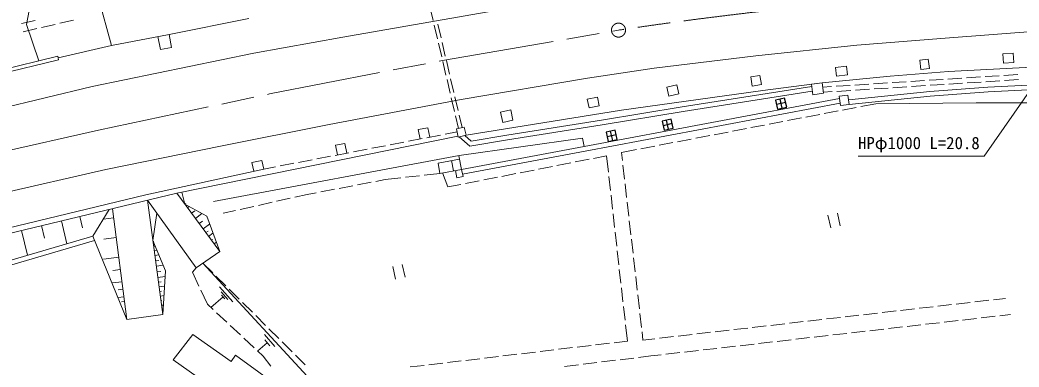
# Model space of a CAD drawing. Units: millimetres, scale not verified. Extents: x 40000 to 680000, y 20000 to 380000.
# Drawn here: x 294214 to 401249, y 272882 to 310089 of the extents above; entities that cross this region are included whole.
import ezdxf
from ezdxf.enums import TextEntityAlignment as Align

# ---------------------------------------------------------------- set-up
doc = ezdxf.new("R2010")
doc.units = ezdxf.units.MM
doc.header["$LTSCALE"] = 1000
doc.linetypes.add('CHAIN', pattern=[18.5, 12, -1.5, 3.5, -1.5])
for name, color, linetype, lineweight in [('M-BMK', 2, 'CHAIN', 13), ('M-BMK-ROW', 30, 'Continuous', 25), ('M-STR-HTXT', 7, 'Continuous', 13), ('M-WORK', 1, 'Continuous', 13)]:
    doc.layers.add(name, color=color, linetype=linetype, lineweight=lineweight)
doc.styles.add('ＭＳ ゴシック', font='')
doc.styles.get('ＭＳ ゴシック').set_extended_font_data('MS Gothic')

msp = doc.modelspace()

# ---------------------------------------------------------------- linework, layer by layer
at = {"layer": 'M-BMK'}
for p, q in [((339495, 305761), (358339, 309001)), ((320958, 302156), (339495, 305761)), ((302619, 298282), (320958, 302156)), ((291555, 295766), (302619, 298282))]:
    msp.add_line(p, q, dxfattribs=at)
msp.add_circle((358339, 309001), 750, dxfattribs=at)
msp.add_arc((424608, -136093), 450000, 91.32774, 98.46853, dxfattribs=at)
at = {"layer": 'M-BMK-ROW'}
for p, q in [((376137, 301721), (375162, 301500)), ((375162, 301500), (375383, 300525)), ((376248, 301234), (375273, 301012)), ((375871, 300635), (375650, 301611)), ((376358, 300746), (376137, 301721)), ((375383, 300525), (376358, 300746)), ((363975, 299461), (362999, 299240)), ((362999, 299240), (363221, 298265)), ((364085, 298973), (363110, 298752)), ((363708, 298375), (363487, 299350)), ((364196, 298486), (363975, 299461)), ((357981, 298265), (357006, 298044)), ((357006, 298044), (357227, 297069)), ((358092, 297778), (357116, 297556)), ((357715, 297179), (357493, 298155)), ((358202, 297290), (357981, 298265)), ((363221, 298265), (364196, 298486)), ((357227, 297069), (358202, 297290))]:
    msp.add_line(p, q, dxfattribs=at)
at = {"layer": 'M-STR-HTXT'}
msp.add_lwpolyline([(404999, 306246), (397500, 295500), (384000, 295500)], dxfattribs=at)
at = {"layer": 'M-WORK'}
for p, q in [((294928, 309587), (296459, 318199)), ((301570, 316330), (304001, 307336)), ((338474, 310020), (338130, 311480)), ((328799, 308229), (347241, 311470)), ((295831, 310043), (294370, 309706)), ((296237, 305699), (294928, 309587)), ((297982, 309616), (296521, 309279)), ((299931, 310066), (298470, 309729)), ((310195, 308532), (318736, 310260)), ((338934, 308074), (338589, 309534)), ((339323, 308166), (338979, 309626)), ((296034, 309167), (294572, 308829)), ((304001, 307336), (310195, 308532)), ((309257, 306918), (308991, 308300)), ((310195, 308532), (310461, 307151)), ((393332, 308128), (406435, 309134)), ((298306, 306026), (304001, 307336)), ((319271, 306518), (328799, 308229)), ((339393, 306127), (339048, 307587)), ((339782, 306219), (339438, 307679)), ((373056, 306232), (383887, 307378)), ((383887, 307378), (393332, 308128)), ((278334, 301319), (298269, 306197)), ((298269, 306197), (298306, 306026)), ((301960, 302959), (319271, 306518)), ((310461, 307151), (309257, 306918)), ((362156, 304907), (373056, 306232)), ((400612, 306537), (399508, 306459)), ((399508, 306459), (399579, 305454)), ((400683, 305532), (400612, 306537)), ((263978, 297401), (298351, 305830)), ((298351, 305830), (298306, 306026)), ((339852, 304181), (339507, 305641)), ((340241, 304272), (339897, 305732)), ((382755, 305146), (381578, 305003)), ((382868, 304214), (382755, 305146)), ((391528, 305889), (390605, 305785)), ((390605, 305785), (390720, 304768)), ((391643, 304872), (391528, 305889)), ((399579, 305454), (400683, 305532)), ((355017, 303861), (362156, 304907)), ((373485, 304148), (372501, 303989)), ((372501, 303989), (372661, 302995)), ((373645, 303153), (373485, 304148)), ((380153, 303346), (387437, 304070)), ((381578, 305003), (381691, 304072)), ((381691, 304072), (382868, 304214)), ((387437, 304070), (393700, 304562)), ((390720, 304768), (391643, 304872)), ((393700, 304562), (402624, 305039)), ((395630, 303886), (397127, 303982)), ((397626, 304015), (399123, 304111)), ((399621, 304144), (401118, 304240)), ((278902, 297436), (301960, 302959)), ((340311, 302234), (339966, 303694)), ((340700, 302326), (340356, 303786)), ((341491, 301552), (355017, 303861)), ((364590, 303127), (363502, 302880)), ((364806, 302178), (364590, 303127)), ((365172, 300768), (379037, 302960)), ((372661, 302995), (373645, 303153)), ((373801, 302524), (380153, 303346)), ((379006, 303198), (380153, 303346)), ((379151, 302078), (379006, 303198)), ((380153, 303346), (380297, 302227)), ((380212, 302890), (381160, 302951)), ((381659, 302983), (383156, 303080)), ((383655, 303112), (385152, 303209)), ((385651, 303241), (387147, 303338)), ((387646, 303370), (389143, 303467)), ((387725, 302824), (389222, 302921)), ((389642, 303499), (391139, 303596)), ((389721, 302953), (391218, 303049)), ((391638, 303628), (393135, 303724)), ((391717, 303082), (393213, 303178)), ((393634, 303757), (395131, 303853)), ((393712, 303211), (395209, 303307)), ((395708, 303340), (397205, 303436)), ((397704, 303469), (399201, 303565)), ((397914, 302886), (402936, 303130)), ((399700, 303597), (401197, 303694)), ((358651, 300426), (373801, 302524)), ((363502, 302880), (363718, 301931)), ((363718, 301931), (364806, 302178)), ((365252, 300274), (379101, 302463)), ((380297, 302227), (379151, 302078)), ((380282, 302343), (381238, 302405)), ((381737, 302437), (383234, 302534)), ((382921, 302033), (381996, 301904)), ((381996, 301904), (382134, 300908)), ((383060, 301037), (382921, 302033)), ((383009, 301535), (391703, 302426)), ((383060, 301037), (391747, 301928)), ((383733, 302566), (385230, 302663)), ((385729, 302695), (387226, 302792)), ((391703, 302426), (397914, 302886)), ((391747, 301928), (397944, 302387)), ((397944, 302387), (402952, 302631)), ((327347, 298872), (341491, 301552)), ((340770, 300287), (340425, 301747)), ((341159, 300379), (340815, 301839)), ((354660, 296517), (382030, 301655)), ((354752, 296026), (382099, 301159)), ((356086, 301823), (354988, 301598)), ((354988, 301598), (355179, 300662)), ((355179, 300662), (356278, 300886)), ((356278, 300886), (356086, 301823)), ((382134, 300908), (383060, 301037)), ((385900, 301110), (384310, 300805)), ((396661, 301202), (385900, 301110)), ((406036, 301201), (396661, 301202)), ((341200, 298463), (340885, 299801)), ((341589, 298554), (341274, 299893)), ((342008, 297726), (358651, 300426)), ((346798, 300452), (345701, 300220)), ((345701, 300220), (345937, 299108)), ((347034, 299341), (346798, 300452)), ((356507, 299333), (365172, 300768)), ((356587, 298840), (365252, 300274)), ((379891, 299958), (378418, 299675)), ((381855, 300335), (380382, 300052)), ((383819, 300711), (382346, 300429)), ((315702, 296558), (327347, 298872)), ((345937, 299108), (347034, 299341)), ((346376, 297724), (356507, 299333)), ((346457, 297230), (356587, 298840)), ((373998, 298828), (372525, 298545)), ((375962, 299204), (374489, 298922)), ((377927, 299581), (376454, 299299)), ((311018, 291509), (341140, 297648)), ((337917, 298539), (336884, 298340)), ((336884, 298340), (337079, 297321)), ((337809, 297461), (339282, 297744)), ((338113, 297520), (337917, 298539)), ((339773, 297838), (341041, 298082)), ((341810, 298601), (340967, 298410)), ((340967, 298410), (341165, 297534)), ((341165, 297534), (342008, 297726)), ((342008, 297726), (341810, 298601)), ((341870, 297694), (342563, 297089)), ((342563, 297089), (346376, 297724)), ((368106, 297697), (366633, 297415)), ((370070, 298074), (368597, 297792)), ((372034, 298451), (370561, 298168)), ((303407, 294041), (315702, 296558)), ((329021, 296862), (328019, 296669)), ((328019, 296669), (328221, 295620)), ((329223, 295812), (329021, 296862)), ((331916, 296330), (333389, 296612)), ((333880, 296707), (335353, 296990)), ((335844, 297084), (337318, 297367)), ((341267, 297557), (342412, 296556)), ((341272, 295546), (354474, 297410)), ((341503, 294060), (354660, 296517)), ((342412, 296556), (346457, 297230)), ((354474, 297410), (354660, 296517)), ((362213, 296567), (360740, 296285)), ((364177, 296944), (362704, 296661)), ((366141, 297321), (364668, 297038)), ((314947, 290611), (341272, 295546)), ((326024, 295198), (327497, 295481)), ((327988, 295575), (329461, 295858)), ((329952, 295952), (331425, 296235)), ((341503, 294060), (341237, 295540)), ((341618, 293573), (354752, 296026)), ((355669, 295248), (357065, 295522)), ((357065, 295522), (357259, 293790)), ((360249, 296190), (358659, 295885)), ((358659, 295885), (358758, 295019)), ((320134, 295033), (319049, 294796)), ((319049, 294796), (319251, 293869)), ((320336, 294106), (320134, 295033)), ((320336, 294106), (321605, 294349)), ((322096, 294443), (323569, 294726)), ((324060, 294821), (325533, 295104)), ((341305, 295161), (339007, 294746)), ((339007, 294746), (339206, 293646)), ((340663, 293909), (340463, 295009)), ((349781, 294093), (351253, 294382)), ((351744, 294478), (353216, 294767)), ((353707, 294863), (355179, 295152)), ((358815, 294522), (358985, 293032)), ((291517, 291328), (303407, 294041)), ((307706, 291349), (320336, 294106)), ((337011, 293396), (335521, 293227)), ((339206, 293646), (337508, 293453)), ((339206, 293646), (341503, 294060)), ((339485, 293696), (340045, 292184)), ((340858, 293944), (341032, 293169)), ((341032, 293169), (341679, 293316)), ((341679, 293316), (341503, 294060)), ((345856, 293323), (347328, 293612)), ((347819, 293708), (349291, 293997)), ((357314, 293293), (357481, 291802)), ((329887, 292320), (328413, 292039)), ((331851, 292695), (330378, 292414)), ((333326, 292977), (332343, 292789)), ((335024, 293170), (333326, 292977)), ((340045, 292184), (341440, 292457)), ((341931, 292554), (343403, 292842)), ((343894, 292938), (345366, 293227)), ((359042, 292535), (359212, 291045)), ((277605, 283518), (311018, 291509)), ((288676, 286759), (307706, 291349)), ((315611, 285277), (311018, 291509)), ((311567, 291621), (311866, 290358)), ((324974, 291382), (323654, 291087)), ((325958, 291570), (324974, 291382)), ((327922, 291945), (326449, 291664)), ((357537, 291305), (357704, 289815)), ((309532, 278508), (307866, 290755)), ((307866, 290755), (313095, 283522)), ((311866, 290358), (314226, 289051)), ((311872, 290350), (311966, 290420)), ((312169, 289948), (312357, 290087)), ((319263, 290104), (317799, 289776)), ((321215, 290541), (319751, 290213)), ((323166, 290978), (321703, 290650)), ((359269, 290548), (359440, 289058)), ((300612, 289020), (300906, 287793)), ((302002, 286901), (303779, 289778)), ((305668, 277960), (304116, 289858)), ((308453, 286440), (308859, 289382)), ((312585, 289383), (312938, 289643)), ((313001, 288818), (313708, 289338)), ((314226, 289051), (315611, 285277)), ((317311, 289667), (315992, 289372)), ((357759, 289318), (357926, 287827)), ((380767, 289157), (381077, 287792)), ((382101, 288024), (381791, 289389)), ((296516, 288041), (296835, 286709)), ((298648, 288551), (299235, 286095)), ((304246, 288867), (303173, 288727)), ((313416, 288255), (313768, 288514)), ((313831, 287692), (314535, 288210)), ((359497, 288561), (359667, 287071)), ((289626, 283294), (302002, 286901)), ((294384, 287531), (295021, 284866)), ((302002, 286901), (305668, 277960)), ((314128, 287289), (314362, 287462)), ((314424, 286887), (314893, 287232)), ((357982, 287330), (358149, 285839)), ((289766, 282813), (302192, 286436)), ((304521, 286757), (303202, 286585)), ((309794, 283183), (308453, 286440)), ((308468, 286329), (308547, 286340)), ((308536, 285834), (308694, 285855)), ((314721, 286484), (314838, 286571)), ((315018, 286082), (315252, 286254)), ((359724, 286574), (359894, 285083)), ((308603, 285338), (308812, 285366)), ((308671, 284843), (309087, 284899)), ((313095, 283522), (315611, 285277)), ((358204, 285343), (358371, 283852)), ((304796, 284648), (303162, 284435)), ((308748, 284271), (309106, 284319)), ((308826, 283698), (309541, 283796)), ((314858, 282980), (313811, 284021)), ((313811, 284021), (328077, 268570)), ((334150, 283652), (334460, 282286)), ((335484, 282519), (335174, 283884)), ((359951, 284587), (360122, 283096)), ((304966, 283341), (304149, 283234)), ((308910, 283085), (309293, 283137)), ((308993, 282472), (309760, 282576)), ((309532, 278508), (309794, 283183)), ((313095, 283522), (312690, 283042)), ((312690, 283042), (313390, 281557)), ((316275, 281569), (315212, 282627)), ((358427, 283355), (358593, 281864)), ((360179, 282600), (360349, 281109)), ((305137, 282033), (304124, 281901)), ((309061, 281976), (309348, 282016)), ((309128, 281481), (309703, 281559)), ((305242, 281223), (304736, 281157)), ((309195, 280986), (309387, 281012)), ((309263, 280490), (309646, 280542)), ((313603, 281105), (314304, 279620)), ((315599, 281492), (317001, 279863)), ((315786, 280945), (316487, 280130)), ((315799, 280601), (316149, 280194)), ((317693, 280158), (316630, 281217)), ((358649, 281367), (358816, 279877)), ((360406, 280613), (360576, 279122)), ((305348, 280413), (304721, 280331)), ((305413, 279911), (305100, 279870)), ((309330, 279995), (309426, 280008)), ((309398, 279499), (309589, 279525)), ((314304, 279620), (314917, 279048)), ((315974, 280397), (314671, 279275)), ((319110, 278748), (318047, 279806)), ((358871, 279380), (359038, 277889)), ((392542, 279410), (394032, 279581)), ((394529, 279638), (396019, 279810)), ((396516, 279867), (398006, 280039)), ((398503, 280096), (399786, 280244)), ((305668, 277960), (309532, 278508)), ((315282, 278707), (316379, 277684)), ((320528, 277337), (319465, 278395)), ((360633, 278626), (360804, 277135)), ((382608, 278265), (384098, 278437)), ((384595, 278494), (386085, 278666)), ((386582, 278723), (388072, 278895)), ((388568, 278952), (390059, 279123)), ((390555, 279181), (392045, 279352)), ((397197, 278147), (398687, 278319)), ((399184, 278376), (400322, 278507)), ((316744, 277342), (317841, 276319)), ((359094, 277392), (359288, 275660)), ((372674, 277121), (374164, 277293)), ((374660, 277350), (376151, 277522)), ((376647, 277579), (378137, 277750)), ((378634, 277808), (380124, 277979)), ((380621, 278036), (382111, 278208)), ((389250, 277232), (390740, 277403)), ((391237, 277461), (392727, 277632)), ((393223, 277689), (394714, 277861)), ((395210, 277918), (396700, 278090)), ((310626, 273668), (312742, 276382)), ((312742, 276382), (316837, 273474)), ((320415, 276354), (321524, 275067)), ((321946, 275926), (320882, 276984)), ((360860, 276639), (360960, 275772)), ((364726, 276206), (366216, 276377)), ((366713, 276435), (368203, 276606)), ((368700, 276663), (370190, 276835)), ((370687, 276892), (372177, 277064)), ((379315, 276087), (380806, 276259)), ((381302, 276316), (382792, 276488)), ((383289, 276545), (384779, 276716)), ((385276, 276774), (386766, 276945)), ((387263, 277003), (388753, 277174)), ((318207, 275978), (319303, 274955)), ((320712, 275489), (319682, 274602)), ((320434, 275811), (320989, 275167)), ((323363, 274515), (322300, 275573)), ((355395, 275196), (353905, 275018)), ((357381, 275433), (355891, 275255)), ((359288, 275660), (357877, 275492)), ((360960, 275772), (362242, 275920)), ((362739, 275977), (364229, 276148)), ((369381, 274942), (370871, 275114)), ((371368, 275171), (372858, 275343)), ((373355, 275400), (374845, 275572)), ((375342, 275629), (376832, 275801)), ((377329, 275858), (378819, 276030)), ((316837, 273474), (317303, 274151)), ((317303, 274151), (323258, 269831)), ((319669, 274614), (320282, 274042)), ((320282, 274042), (321103, 272982)), ((324781, 273104), (323718, 274162)), ((345465, 274011), (343976, 273833)), ((347451, 274248), (345962, 274070)), ((349437, 274485), (347948, 274307)), ((351423, 274722), (349934, 274544)), ((353409, 274959), (351920, 274781)), ((360491, 273909), (361786, 274067)), ((361786, 274067), (362924, 274198)), ((363421, 274255), (364911, 274427)), ((365407, 274484), (366898, 274656)), ((367394, 274713), (368884, 274885)), ((313208, 271813), (310626, 273668)), ((337522, 273063), (336032, 272886)), ((339508, 273300), (338018, 273123)), ((341493, 273537), (340004, 273360)), ((343479, 273774), (341990, 273596)), ((352550, 272938), (354039, 273120)), ((354536, 273180), (356025, 273362)), ((356521, 273423), (358010, 273605)), ((358506, 273666), (359995, 273848))]:
    msp.add_line(p, q, dxfattribs=at)

# ---------------------------------------------------------------- texts
at = {"layer": 'M-STR-HTXT', "style": 'ＭＳ ゴシック'}
msp.add_text('HPφ1000 L=20.8', height=1320, dxfattribs=at).set_placement((384000, 296900), align=Align.MIDDLE_LEFT)

doc.saveas('drawing.dxf')
